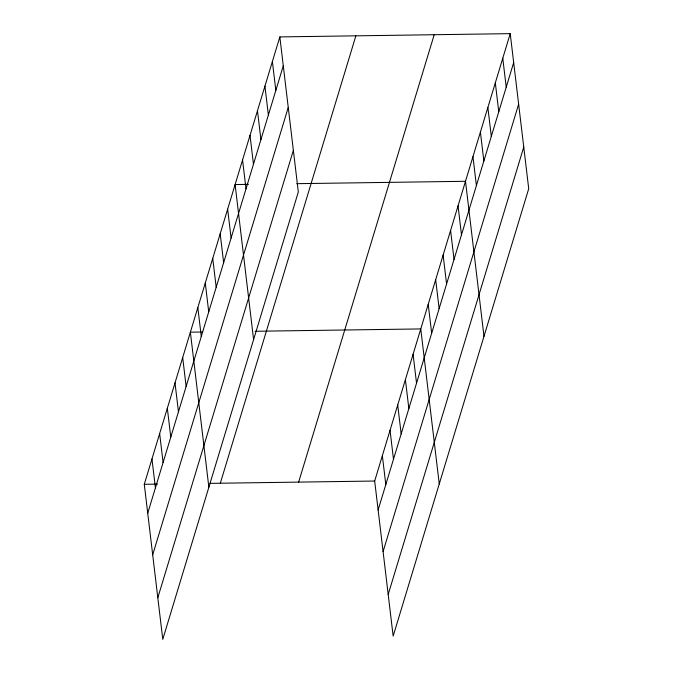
<?xml version="1.0" encoding="UTF-8"?>
<svg xmlns="http://www.w3.org/2000/svg" width="673" height="673" viewBox="0 0 673 673"><rect width="100%" height="100%" fill="white"/><g stroke="black" fill="none" stroke-linecap="round" stroke-linejoin="round"><path stroke-width="1.01" d="M279.842 36.914L298.324 191.965L162.773 639.35L144.283 484.299L279.842 36.914L510.227 33.65L528.717 188.701L393.158 636.086L374.676 481.035L510.227 33.65M147.732 513.213L283.283 65.828M152.695 554.838L288.246 107.453M157.81 597.725L293.361 150.34M220.315 483.222L355.866 35.837M298.644 482.112L434.203 34.727M378.125 509.957L513.676 62.564M383.088 551.582L518.639 104.189M388.195 594.461L523.754 147.076M248.463 184.36L235.104 184.545L253.595 339.604M296.751 183.679L465.497 181.289L483.988 336.34M202.699 332.008L190.375 332.184L208.857 487.235M255.101 331.267L420.76 328.929L439.25 483.98M144.283 484.299L157.642 484.106M210.035 483.365L374.676 481.035M502.773 58.257L506.222 87.17M495.32 82.863L498.769 111.777M487.866 107.47L491.307 136.383M480.404 132.076L483.853 160.99M472.951 156.683L476.4 185.597M458.044 205.896L461.485 234.81M450.582 230.503L454.031 259.416M443.128 255.109L446.578 284.023M435.675 279.716L439.124 308.629M428.221 304.322L431.662 333.236M413.079 354.276L416.528 383.198M405.398 379.631L408.848 408.545M397.718 404.978L401.167 433.9M390.037 430.333L393.486 459.247M382.357 455.688L385.806 484.602M272.38 61.521L275.829 90.434M264.926 86.119L268.376 115.041M257.473 110.725L260.922 139.648M250.019 135.332L253.46 164.254M242.558 159.938L246.007 188.861M227.651 209.152L231.1 238.074M220.197 233.758L223.638 262.68M212.735 258.365L216.184 287.287M205.282 282.971L208.731 311.893M197.828 307.578L201.277 336.5M182.686 357.54L186.135 386.453M175.005 382.887L178.454 411.809M167.325 408.242L170.774 437.156M159.644 433.597L163.093 462.511M151.963 458.944L155.413 487.866"/></g></svg>
